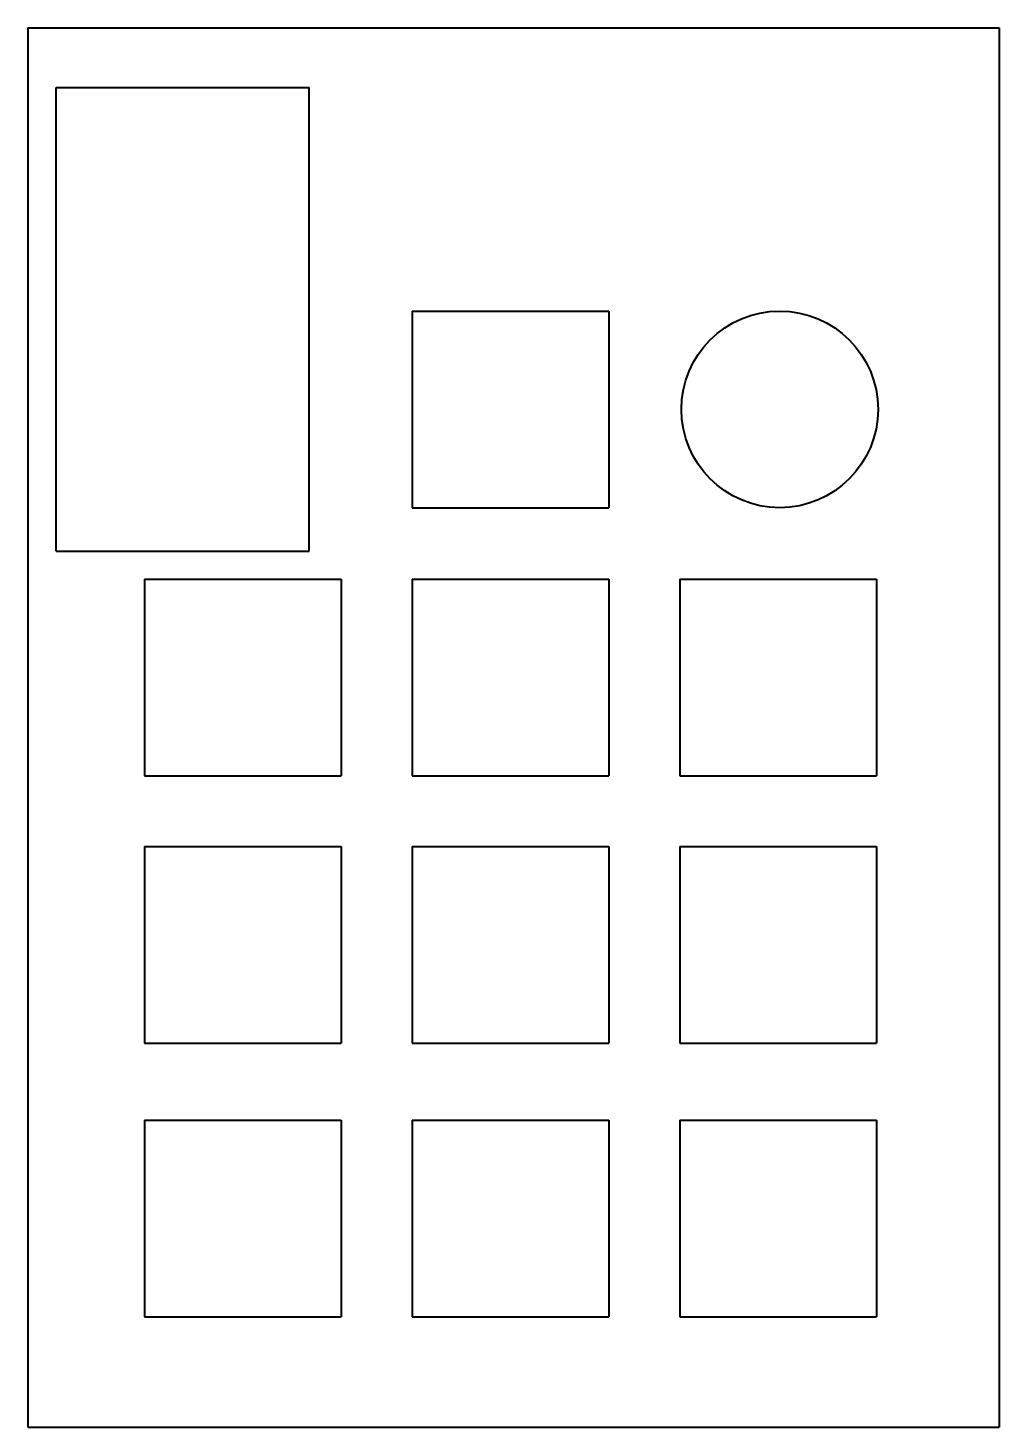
# Model space of a CAD drawing. Header units: millimetres. Extents: x -34.5 to 34.5, y -49.8 to 49.8.
import ezdxf

# ---------------------------------------------------------------- set-up
doc = ezdxf.new("R2010")
doc.units = ezdxf.units.MM
doc.layers.add('Visible', color=7, linetype='Continuous', lineweight=40)

msp = doc.modelspace()

# ---------------------------------------------------------------- linework, layer by layer
at = {"layer": 'Visible'}
for p, q in [((-34.55, 49.8), (34.55, 49.8)), ((-34.55, 49.8), (-34.55, -49.8)), ((34.55, 49.8), (34.55, -49.8)), ((-32.55, 12.56), (-32.55, 45.56)), ((-32.55, 45.56), (-14.55, 45.56)), ((-14.55, 12.56), (-14.55, 45.56)), ((-7.21, 29.65), (-7.21, 15.65)), ((-7.21, 29.65), (6.79, 29.65)), ((6.79, 29.65), (6.79, 15.65)), ((-7.21, 15.65), (6.79, 15.65)), ((-32.55, 12.56), (-14.55, 12.56)), ((-26.26, 10.56), (-26.26, -3.44)), ((-26.26, 10.56), (-12.26, 10.56)), ((-12.26, 10.56), (-12.26, -3.44)), ((-7.21, 10.56), (-7.21, -3.44)), ((-7.21, 10.56), (6.79, 10.56)), ((6.79, 10.56), (6.79, -3.44)), ((11.84, 10.56), (11.84, -3.44)), ((11.84, 10.56), (25.84, 10.56)), ((25.84, 10.56), (25.84, -3.44)), ((-26.26, -3.44), (-12.26, -3.44)), ((-7.21, -3.44), (6.79, -3.44)), ((11.84, -3.44), (25.84, -3.44)), ((-26.26, -8.4707), (-26.26, -22.4707)), ((-26.26, -8.4707), (-12.26, -8.4707)), ((-12.26, -8.4707), (-12.26, -22.4707)), ((-7.21, -8.4707), (-7.21, -22.4707)), ((-7.21, -8.4707), (6.79, -8.4707)), ((6.79, -8.4707), (6.79, -22.4707)), ((11.84, -8.4707), (11.84, -22.4707)), ((11.84, -8.4707), (25.84, -8.4707)), ((25.84, -8.4707), (25.84, -22.4707)), ((-26.26, -22.4707), (-12.26, -22.4707)), ((-7.21, -22.4707), (6.79, -22.4707)), ((11.84, -22.4707), (25.84, -22.4707)), ((-26.26, -27.9521), (-26.26, -41.9521)), ((-26.26, -27.9521), (-12.26, -27.9521)), ((-12.26, -27.9521), (-12.26, -41.9521)), ((-7.21, -27.9521), (-7.21, -41.9521)), ((-7.21, -27.9521), (6.79, -27.9521)), ((6.79, -27.9521), (6.79, -41.9521)), ((11.84, -27.9521), (11.84, -41.9521)), ((11.84, -27.9521), (25.84, -27.9521)), ((25.84, -27.9521), (25.84, -41.9521)), ((-26.26, -41.9521), (-12.26, -41.9521)), ((-7.21, -41.9521), (6.79, -41.9521)), ((11.84, -41.9521), (25.84, -41.9521)), ((-34.55, -49.8), (34.55, -49.8))]:
    msp.add_line(p, q, dxfattribs=at)
msp.add_circle((18.945, 22.65), 7, dxfattribs=at)

doc.saveas('drawing.dxf')
